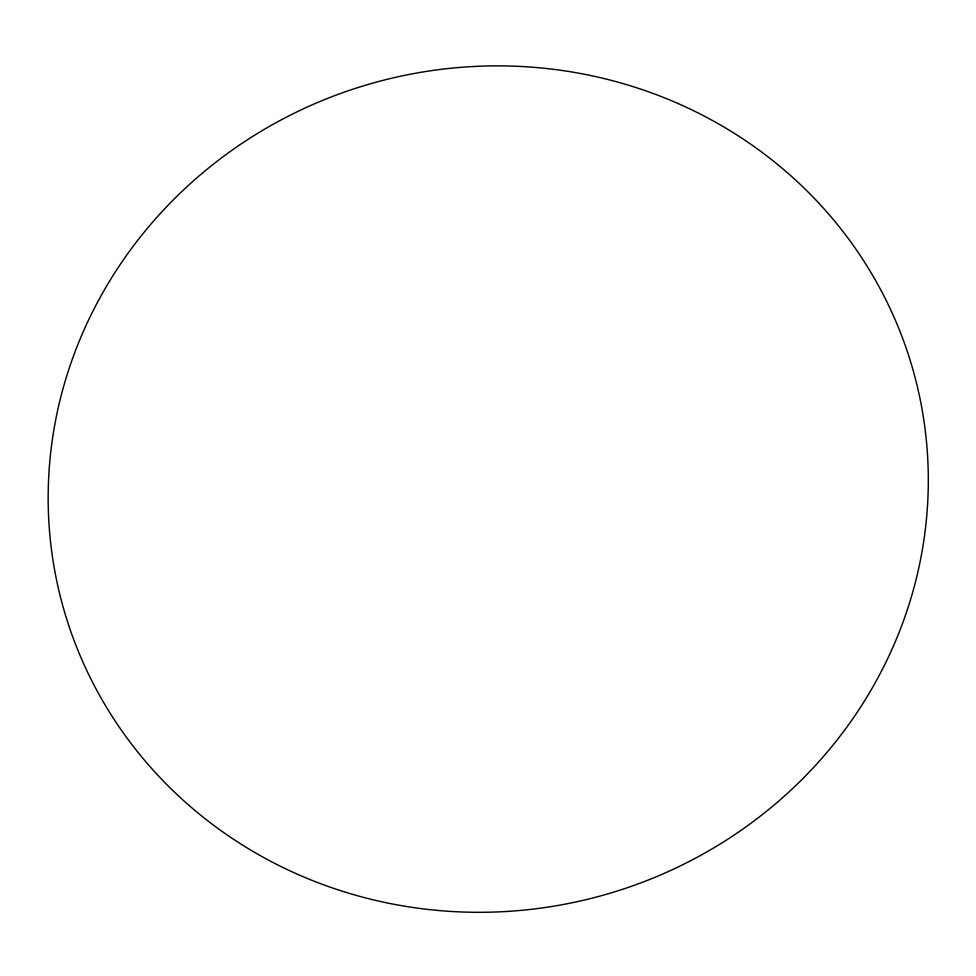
<?xml version="1.0" encoding="UTF-8"?>
<svg xmlns="http://www.w3.org/2000/svg" width="976" height="976" viewBox="0 0 976 976"><rect width="100%" height="100%" fill="white"/><g stroke="black" fill="none" stroke-linecap="round" stroke-linejoin="round"><path stroke-width="1.46" d="M346.004 892.369A441.189 422.059 -14.1 0 0 920.014 398.611A441.189 422.059 -14.1 0 0 198.677 176.29A441.189 422.059 -14.1 0 0 346.004 892.369"/></g></svg>
